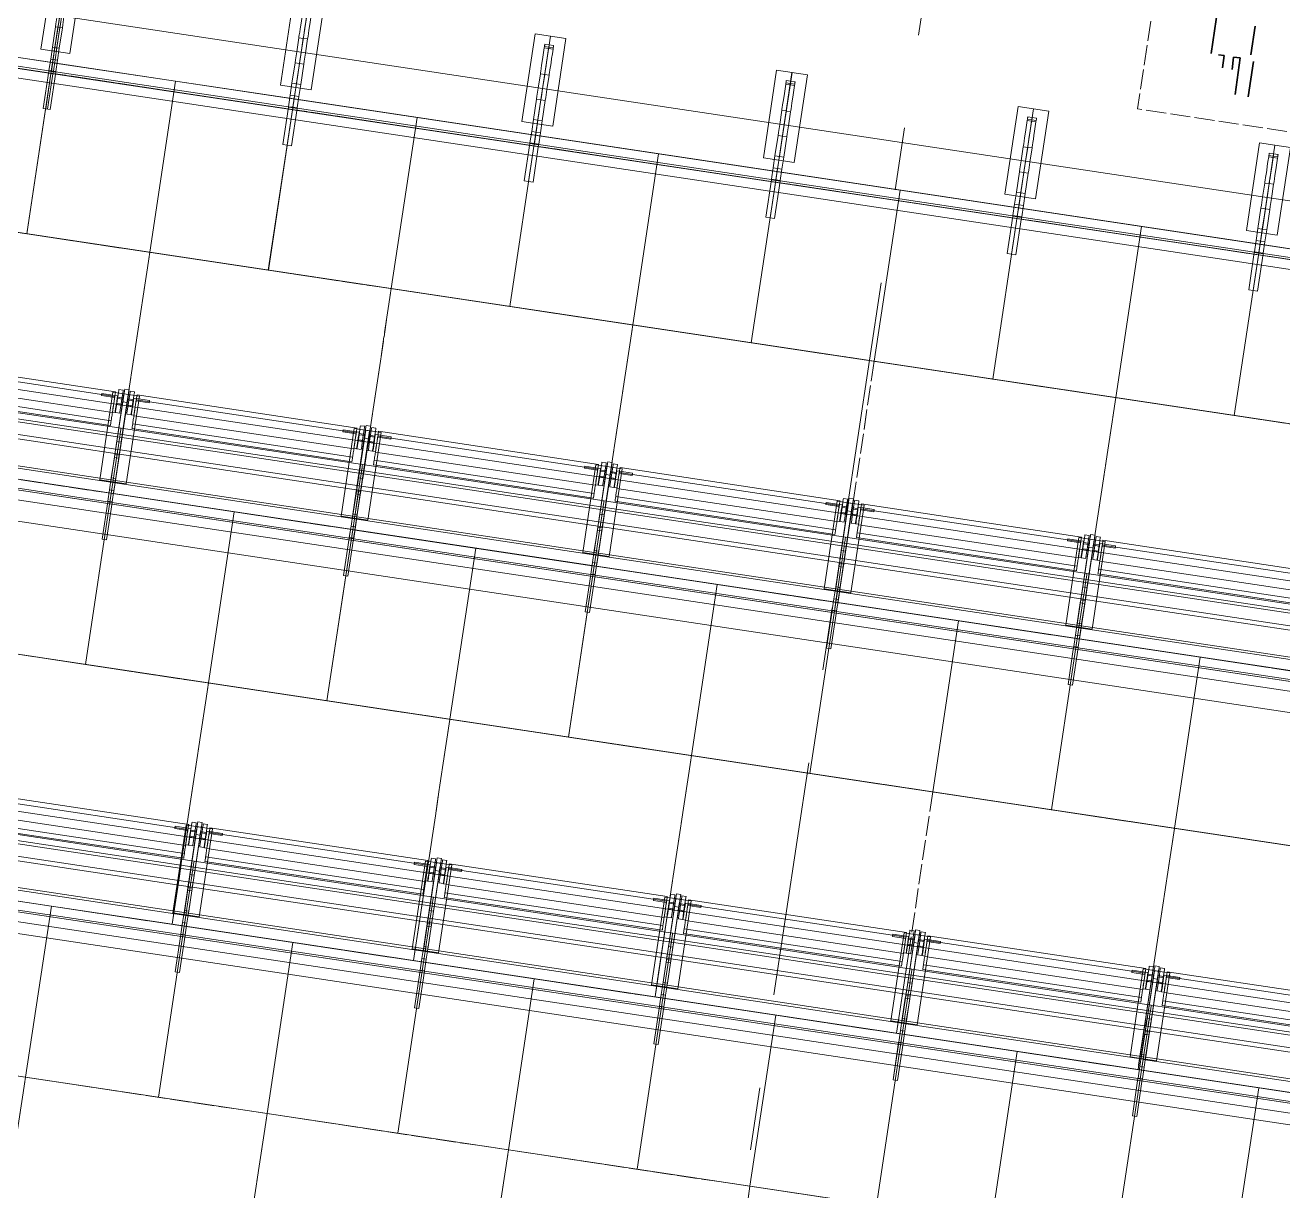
# Model space of a CAD drawing. Header units: millimetres. Extents: x -89663 to 74273, y -103666 to 18539.
# Drawn here: x -30480 to -27648, y -60379 to -57753 of the extents above; entities that cross this region are included whole.
import ezdxf
from ezdxf.enums import TextEntityAlignment as Align

# ---------------------------------------------------------------- set-up
doc = ezdxf.new("R2010")
doc.units = ezdxf.units.MM
doc.header["$MEASUREMENT"] = 0
doc.linetypes.add('Double Dashed', pattern=[1093.611073, 529.166651, -211.666656, 141.111112, -211.666656])
doc.linetypes.add('Hidden Line', pattern=[55, 45, -10])
for name, color, linetype in [('A-25-M_Wall_Ext', 7, 'Continuous'), ('New_A-15-MG_Structural_Grid_Phase_2', 7, 'Continuous'), ('New_A-20-M_Floor_Slab', 7, 'Continuous'), ('New_A-25-M_Wall_Ext', 7, 'Continuous'), ('New_A-35-M_FFE_Fixed', 7, 'Continuous')]:
    doc.layers.add(name, color=color, linetype=linetype)
for name, color, linetype, lineweight in [('A-25-M_Wall_Ext_Pen_No__87', 8, 'Continuous', 20), ('New_A-20-M_Floor_Slab_Pen_No__87', 8, 'Continuous', 20), ('New_A-20-M_Floor_Slab_Pen_No__89', 8, 'Continuous', 20), ('New_A-25-M_Wall_Ext_Pen_No__87', 8, 'Continuous', 20), ('New_A-35-M_FFE_Fixed_Pen_No__1', 7, 'Continuous', 13), ('New_A-95-P_Drawing_Pen_No__1', 7, 'Continuous', 13), ('New_A-95-P_Drawing_Pen_No__101', 252, 'Continuous', 15), ('New_A-95-P_Drawing_Pen_No__7', 7, 'Continuous', 35)]:
    doc.layers.add(name, color=color, linetype=linetype, lineweight=lineweight)
doc.layers.add('New_A-15-MG_Structural_Grid_Phase_2_Pen_No__222', color=7, linetype='Continuous', lineweight=13, true_color=0x65af33)
doc.styles.add('GENERATED_STYLE_4', font='')
doc.styles.get('GENERATED_STYLE_4').set_extended_font_data('Swis721 BT')

# ---------------------------------------------------------------- blocks, each defined once
blk = doc.blocks.new('Slab_31_1', base_point=(-25699.6, -58571.7))
at = {"layer": 'New_A-20-M_Floor_Slab_Pen_No__89', "linetype": 'Continuous', "flags": 128}
blk.add_lwpolyline([(-25699.6, -58571.7), (-31337.1, -57723.2), (-31754.8, -58681.2), (-25582.3, -59610.2)], close=True, dxfattribs=at)
blk = doc.blocks.new('Slab_32_1', base_point=(-25590.4, -59538.7))
at = {"layer": 'New_A-20-M_Floor_Slab_Pen_No__89', "linetype": 'Continuous', "flags": 128}
blk.add_lwpolyline([(-25590.4, -59538.7), (-31726, -58615.2), (-32135, -59553.1), (-25475.6, -60555.4)], close=True, dxfattribs=at)
blk = doc.blocks.new('Slab_33_1', base_point=(-25481.2, -60505.7))
at = {"layer": 'New_A-20-M_Floor_Slab_Pen_No__89', "linetype": 'Continuous', "flags": 128}
blk.add_lwpolyline([(-25481.2, -60505.7), (-32115, -59507.2), (-32524, -60445.1), (-25366.5, -61522.4)], close=True, dxfattribs=at)
blk = doc.blocks.new('Wall_6_1', base_point=(-25494.8, -58602.5))
at = {"layer": 'New_A-20-M_Floor_Slab_Pen_No__87', "linetype": 'Continuous', "flags": 128}
for points in [[(-25494.8, -58602.5), (-31541.8, -57692.3)], [(-31548, -57713.7), (-25495.2, -58624.7)]]:
    blk.add_lwpolyline(points, dxfattribs=at)
blk = doc.blocks.new('Wall_13_1', base_point=(-25385.7, -59569.5))
at = {"layer": 'New_A-20-M_Floor_Slab_Pen_No__87', "linetype": 'Continuous', "flags": 128}
for points in [[(-31936.9, -58605.7), (-25386.1, -59591.7)], [(-25385.7, -59569.5), (-31930.8, -58584.4)]]:
    blk.add_lwpolyline(points, dxfattribs=at)
blk = doc.blocks.new('Wall_20_1', base_point=(-25276.5, -60536.5))
at = {"layer": 'New_A-20-M_Floor_Slab_Pen_No__87', "linetype": 'Continuous', "flags": 128}
for points in [[(-32325.9, -59497.7), (-25276.9, -60558.7)], [(-25276.5, -60536.5), (-32115, -59507.2)]]:
    blk.add_lwpolyline(points, dxfattribs=at)
blk = doc.blocks.new('Wall_55_1', base_point=(-38175.9, -69536.5))
at = {"layer": 'New_A-25-M_Wall_Ext_Pen_No__87', "linetype": 'Hidden Line'}
for radius in [28161.8, 28211.8]:
    blk.add_arc((-26758.9, -43792.8), radius, 246.08329, 336.44041, dxfattribs=at)
blk = doc.blocks.new('Wall_231_1', base_point=(-38294.6, -69816.9))
at = {"layer": 'A-25-M_Wall_Ext_Pen_No__87', "linetype": 'Hidden Line'}
for radius, start, end in [(28130.8, 246.16287, 336.76285), (28469.8, 246.15506, 336.76093)]:
    blk.add_arc((-26785.3, -43777.2), radius, start, end, dxfattribs=at)
blk = doc.blocks.new('Montpelier tall surface')
at = {"layer": 'New_A-35-M_FFE_Fixed_Pen_No__1', "linetype": 'Continuous'}
for p, q in [((0, 550), (0, 0)), ((390, 550), (0, 550)), ((370, 550), (285, 550)), ((285, 540), (285, 550)), ((370, 540), (285, 540)), ((371, 550), (370, 550)), ((370, 540), (370, 550)), ((371, 540), (370, 540)), ((370.4, 0), (370.4, 550)), ((370.4, 550), (390, 550)), ((397.3, 550), (371, 550)), ((371, 540), (371, 550)), ((397.3, 540), (371, 540)), ((390, 0), (390, 550)), ((390, 550), (497, 550)), ((390, 0), (390, 550)), ((424.7, 550), (397.3, 550)), ((397.3, 540), (397.3, 550)), ((424.7, 540), (397.3, 540)), ((416, 550), (416, 515)), ((416, 550), (616, 550)), ((470.9, 550), (424.7, 550)), ((424.7, 540), (424.7, 550)), ((470.9, 540), (424.7, 540)), ((477.4, 550), (470.9, 550)), ((470.9, 540), (470.9, 550)), ((477.4, 540), (470.9, 540)), ((495.7, 550), (477.4, 550)), ((495.7, 540), (477.4, 540)), ((528.2, 550), (495.7, 550)), ((528.2, 540), (495.7, 540)), ((497, 0), (497, 550)), ((530.6, 550), (528.2, 550)), ((528.2, 540), (528.2, 550)), ((530.6, 540), (528.2, 540)), ((534.9, 550), (530.6, 550)), ((534.9, 540), (530.6, 540)), ((540.8, 550), (534.9, 550)), ((540.8, 540), (534.9, 540)), ((548.2, 550), (540.8, 550)), ((548.2, 540), (540.8, 540)), ((556.9, 550), (548.2, 550)), ((556.9, 540), (548.2, 540)), ((566.6, 550), (556.9, 550)), ((566.6, 540), (556.9, 540)), ((576.9, 550), (566.6, 550)), ((576.9, 540), (566.6, 540)), ((587.6, 550), (576.9, 550)), ((587.6, 540), (576.9, 540)), ((591, 550), (587.6, 550)), ((587.6, 540), (587.6, 550)), ((591, 540), (587.6, 540)), ((592, 550), (591, 550)), ((591, 540), (591, 550)), ((592, 540), (591, 540)), ((592.9, 550), (592, 550)), ((592.9, 540), (592, 540)), ((593.8, 550), (592.9, 550)), ((593.8, 540), (592.9, 540)), ((594.6, 550), (593.8, 550)), ((594.6, 540), (593.8, 540)), ((595.2, 550), (594.6, 550)), ((595.2, 540), (594.6, 540)), ((595.6, 550), (595.2, 550)), ((595.6, 540), (595.2, 540)), ((595.9, 550), (595.6, 550)), ((595.9, 540), (595.6, 540)), ((596, 550), (595.9, 550)), ((596, 540), (595.9, 540)), ((596, 540), (596, 550)), ((616, 550), (616, 515)), ((416, 515), (616, 515)), ((416, 0), (416, 35)), ((416, 35), (616, 35)), ((616, 0), (616, 35)), ((0, 0), (390, 0)), ((285, 10), (285, 0)), ((370, 10), (285, 10)), ((370, 0), (285, 0)), ((370, 10), (370, 0)), ((371, 10), (370, 10)), ((371, 0), (370, 0)), ((370.4, 0), (390, 0)), ((371, 10), (371, 0)), ((397.3, 10), (371, 10)), ((397.3, 0), (371, 0)), ((390, 0), (497, 0)), ((424.7, 10), (397.3, 10)), ((397.3, 10), (397.3, 0)), ((424.7, 0), (397.3, 0)), ((416, 0), (616, 0)), ((470.9, 10), (424.7, 10)), ((424.7, 10), (424.7, 0)), ((470.9, 0), (424.7, 0)), ((477.4, 10), (470.9, 10)), ((470.9, 10), (470.9, 0)), ((477.4, 0), (470.9, 0)), ((495.7, 10), (477.4, 10)), ((495.7, 0), (477.4, 0)), ((528.2, 10), (495.7, 10)), ((528.2, 0), (495.7, 0)), ((530.6, 10), (528.2, 10)), ((528.2, 10), (528.2, 0)), ((530.6, 0), (528.2, 0)), ((534.9, 10), (530.6, 10)), ((534.9, 0), (530.6, 0)), ((540.8, 10), (534.9, 10)), ((540.8, 0), (534.9, 0)), ((548.2, 10), (540.8, 10)), ((548.2, 0), (540.8, 0)), ((556.9, 10), (548.2, 10)), ((556.9, 0), (548.2, 0)), ((566.6, 10), (556.9, 10)), ((566.6, 0), (556.9, 0)), ((576.9, 10), (566.6, 10)), ((576.9, 0), (566.6, 0)), ((587.6, 10), (576.9, 10)), ((587.6, 0), (576.9, 0)), ((591, 10), (587.6, 10)), ((587.6, 10), (587.6, 0)), ((591, 0), (587.6, 0)), ((592, 10), (591, 10)), ((591, 10), (591, 0)), ((592, 0), (591, 0)), ((592.9, 10), (592, 10)), ((592.9, 0), (592, 0)), ((593.8, 10), (592.9, 10)), ((593.8, 0), (592.9, 0)), ((594.6, 10), (593.8, 10)), ((594.6, 0), (593.8, 0)), ((595.2, 10), (594.6, 10)), ((595.2, 0), (594.6, 0)), ((595.6, 10), (595.2, 10)), ((595.6, 0), (595.2, 0)), ((595.9, 10), (595.6, 10)), ((595.9, 0), (595.6, 0)), ((596, 10), (595.9, 10)), ((596, 0), (595.9, 0)), ((596, 10), (596, 0))]:
    blk.add_line(p, q, dxfattribs=at)
blk = doc.blocks.new('Montpelier tall surface end')
at = {"layer": 'New_A-35-M_FFE_Fixed_Pen_No__1', "linetype": 'Continuous'}
for p, q in [((390, 830), (0, 830)), ((0, 830), (0, 0)), ((285, 824.5), (285, 834.5)), ((370, 834.5), (285, 834.5)), ((370, 824.5), (285, 824.5)), ((371, 834.5), (370, 834.5)), ((370, 824.5), (370, 834.5)), ((371, 824.5), (370, 824.5)), ((370.4, 0), (370.4, 830)), ((370.4, 830), (390, 830)), ((397.3, 834.5), (371, 834.5)), ((371, 824.5), (371, 834.5)), ((397.3, 824.5), (371, 824.5)), ((390, 0), (390, 830)), ((390, 830), (497, 830)), ((390, 0), (390, 830)), ((424.7, 834.5), (397.3, 834.5)), ((397.3, 824.5), (397.3, 834.5)), ((424.7, 824.5), (397.3, 824.5)), ((416, 834.5), (616, 834.5)), ((416, 834.5), (416, 799.5)), ((470.9, 834.5), (424.7, 834.5)), ((424.7, 824.5), (424.7, 834.5)), ((470.9, 824.5), (424.7, 824.5)), ((477.4, 834.5), (470.9, 834.5)), ((470.9, 824.5), (470.9, 834.5)), ((477.4, 824.5), (470.9, 824.5)), ((495.7, 834.5), (477.4, 834.5)), ((495.7, 824.5), (477.4, 824.5)), ((528.2, 834.5), (495.7, 834.5)), ((528.2, 824.5), (495.7, 824.5)), ((497, 0), (497, 830)), ((530.6, 834.5), (528.2, 834.5)), ((528.2, 824.5), (528.2, 834.5)), ((530.6, 824.5), (528.2, 824.5)), ((534.9, 834.5), (530.6, 834.5)), ((534.9, 824.5), (530.6, 824.5)), ((540.8, 834.5), (534.9, 834.5)), ((540.8, 824.5), (534.9, 824.5)), ((548.2, 834.5), (540.8, 834.5)), ((548.2, 824.5), (540.8, 824.5)), ((556.9, 834.5), (548.2, 834.5)), ((556.9, 824.5), (548.2, 824.5)), ((566.6, 834.5), (556.9, 834.5)), ((566.6, 824.5), (556.9, 824.5)), ((576.9, 834.5), (566.6, 834.5)), ((576.9, 824.5), (566.6, 824.5)), ((587.6, 834.5), (576.9, 834.5)), ((587.6, 824.5), (576.9, 824.5)), ((591, 834.5), (587.6, 834.5)), ((587.6, 824.5), (587.6, 834.5)), ((591, 824.5), (587.6, 824.5)), ((592, 834.5), (591, 834.5)), ((591, 824.5), (591, 834.5)), ((592, 824.5), (591, 824.5)), ((592.9, 834.5), (592, 834.5)), ((592.9, 824.5), (592, 824.5)), ((593.8, 834.5), (592.9, 834.5)), ((593.8, 824.5), (592.9, 824.5)), ((594.6, 834.5), (593.8, 834.5)), ((594.6, 824.5), (593.8, 824.5)), ((595.2, 834.5), (594.6, 834.5)), ((595.2, 824.5), (594.6, 824.5)), ((595.6, 834.5), (595.2, 834.5)), ((595.6, 824.5), (595.2, 824.5)), ((595.9, 834.5), (595.6, 834.5)), ((595.9, 824.5), (595.6, 824.5)), ((596, 834.5), (595.9, 834.5)), ((596, 824.5), (595.9, 824.5)), ((596, 824.5), (596, 834.5)), ((616, 834.5), (616, 799.5)), ((416, 799.5), (616, 799.5)), ((416, 0), (416, 35)), ((416, 35), (616, 35)), ((616, 0), (616, 35)), ((0, 0), (390, 0)), ((285, 10), (285, 0)), ((370, 10), (285, 10)), ((370, 0), (285, 0)), ((370, 10), (370, 0)), ((371, 10), (370, 10)), ((371, 0), (370, 0)), ((370.4, 0), (390, 0)), ((371, 10), (371, 0)), ((397.3, 10), (371, 10)), ((397.3, 0), (371, 0)), ((390, 0), (497, 0)), ((424.7, 10), (397.3, 10)), ((397.3, 10), (397.3, 0)), ((424.7, 0), (397.3, 0)), ((416, 0), (616, 0)), ((470.9, 10), (424.7, 10)), ((424.7, 10), (424.7, 0)), ((470.9, 0), (424.7, 0)), ((477.4, 10), (470.9, 10)), ((470.9, 10), (470.9, 0)), ((477.4, 0), (470.9, 0)), ((495.7, 10), (477.4, 10)), ((495.7, 0), (477.4, 0)), ((528.2, 10), (495.7, 10)), ((528.2, 0), (495.7, 0)), ((530.6, 10), (528.2, 10)), ((528.2, 10), (528.2, 0)), ((530.6, 0), (528.2, 0)), ((534.9, 10), (530.6, 10)), ((534.9, 0), (530.6, 0)), ((540.8, 10), (534.9, 10)), ((540.8, 0), (534.9, 0)), ((548.2, 10), (540.8, 10)), ((548.2, 0), (540.8, 0)), ((556.9, 10), (548.2, 10)), ((556.9, 0), (548.2, 0)), ((566.6, 10), (556.9, 10)), ((566.6, 0), (556.9, 0)), ((576.9, 10), (566.6, 10)), ((576.9, 0), (566.6, 0)), ((587.6, 10), (576.9, 10)), ((587.6, 0), (576.9, 0)), ((591, 10), (587.6, 10)), ((587.6, 10), (587.6, 0)), ((591, 0), (587.6, 0)), ((592, 10), (591, 10)), ((591, 10), (591, 0)), ((592, 0), (591, 0)), ((592.9, 10), (592, 10)), ((592.9, 0), (592, 0)), ((593.8, 10), (592.9, 10)), ((593.8, 0), (592.9, 0)), ((594.6, 10), (593.8, 10)), ((594.6, 0), (593.8, 0)), ((595.2, 10), (594.6, 10)), ((595.2, 0), (594.6, 0)), ((595.6, 10), (595.2, 10)), ((595.6, 0), (595.2, 0)), ((595.9, 10), (595.6, 10)), ((595.9, 0), (595.6, 0)), ((596, 10), (595.9, 10)), ((596, 0), (595.9, 0)), ((596, 10), (596, 0))]:
    blk.add_line(p, q, dxfattribs=at)
blk = doc.blocks.new('Standard grid marker_8')
at = {"layer": 'New_A-15-MG_Structural_Grid_Phase_2_Pen_No__222', "linetype": 'Double Dashed'}
blk.add_line((2590.6, 0), (19605, 0), dxfattribs=at)
at = {"layer": 'New_A-15-MG_Structural_Grid_Phase_2_Pen_No__222', "style": 'GENERATED_STYLE_4'}
for tag, p in [('AC_MarkerText_1_0', (-500, 43.4)), ('AC_MarkerText_1_1', (22695.6, 43.4))]:
    blk.add_attdef(tag, text='', height=350, rotation=255.0108, dxfattribs=at).set_placement(p, align=Align.MIDDLE_CENTER)
blk = doc.blocks.new('Standard grid marker_24')
at = {"layer": 'New_A-15-MG_Structural_Grid_Phase_2_Pen_No__222', "linetype": 'Double Dashed'}
blk.add_arc((0, 0), 27977.6, 0, 90.63597, dxfattribs=at)
at = {"layer": 'New_A-15-MG_Structural_Grid_Phase_2_Pen_No__222', "style": 'GENERATED_STYLE_4'}
blk.add_attdef('AC_MarkerText_1', text='', height=350, rotation=90.3066, dxfattribs=at).set_placement((-1326.2, 28008), align=Align.MIDDLE_CENTER)
blk = doc.blocks.new('Montpelier with surface')
at = {"layer": 'New_A-35-M_FFE_Fixed_Pen_No__1', "linetype": 'Continuous'}
for p, q in [((0, 555), (0, 5)), ((390, 555), (0, 555)), ((285, 560), (370, 560)), ((285, 550), (285, 560)), ((285, 550), (370, 550)), ((370, 560), (371, 560)), ((370, 550), (370, 560)), ((370, 5), (370, 555)), ((370, 555), (414.6, 555)), ((370, 550), (371, 550)), ((371, 560), (397.3, 560)), ((371, 550), (371, 560)), ((371, 550), (397.3, 550)), ((390, 5), (390, 555)), ((397.3, 550), (397.3, 560)), ((397.3, 560), (424.7, 560)), ((397.3, 550), (424.7, 550)), ((414.6, 555), (415.5, 555)), ((414.6, 5), (414.6, 555)), ((415.5, 555), (416.5, 555)), ((416, 559.5), (616, 559.5)), ((416, 559.5), (416, 524.5)), ((416.5, 555), (417.4, 555)), ((417.4, 555), (418.3, 555)), ((418.3, 555), (419, 555)), ((419, 555), (419.6, 555)), ((419.6, 555), (420, 555)), ((420, 555), (420.2, 555)), ((420.2, 5), (420.2, 555)), ((420.2, 555), (480, 555)), ((424.7, 550), (424.7, 560)), ((424.7, 560), (470.9, 560)), ((424.7, 550), (470.9, 550)), ((470.9, 560), (477.4, 560)), ((470.9, 550), (470.9, 560)), ((470.9, 550), (477.4, 550)), ((477.4, 560), (478.6, 560)), ((477.4, 550), (477.4, 560)), ((477.4, 550), (478.6, 550)), ((478.6, 560), (480.7, 560)), ((478.6, 550), (480.7, 550)), ((480, 555), (482.5, 555)), ((480, 5), (480, 555)), ((480.7, 560), (483.7, 560)), ((480.7, 550), (483.7, 550)), ((482.5, 555), (485.7, 555)), ((483.7, 560), (487.4, 560)), ((483.7, 550), (487.4, 550)), ((485.7, 555), (489.5, 555)), ((487.4, 560), (491.7, 560)), ((487.4, 550), (491.7, 550)), ((489.5, 555), (493.9, 555)), ((491.7, 560), (496.6, 560)), ((491.7, 550), (496.6, 550)), ((493.9, 555), (499, 555)), ((496.6, 560), (501.7, 560)), ((496.6, 550), (501.7, 550)), ((499, 555), (504.7, 555)), ((501.7, 560), (507.1, 560)), ((501.7, 550), (507.1, 550)), ((504.7, 555), (511, 555)), ((507.1, 560), (597.9, 560)), ((507.1, 550), (507.1, 560)), ((507.1, 550), (597.9, 550)), ((511, 555), (517.9, 555)), ((517.9, 555), (525.2, 555)), ((517.9, 5), (517.9, 555)), ((525.2, 555), (530.9, 555)), ((530.9, 555), (535, 555)), ((535, 555), (537.4, 555)), ((537.4, 555), (538.2, 555)), ((538.2, 5), (538.2, 555)), ((571.6, 547), (573.6, 547)), ((571.6, 547), (571.6, 537.3)), ((573.6, 547), (579.3, 547)), ((579.3, 547), (587.8, 547)), ((587.8, 547), (597.9, 547)), ((589.7, 550.3), (590.2, 550.3)), ((589.7, 550.3), (589.7, 537.3)), ((590.2, 550.3), (591.7, 550.3)), ((591.7, 550.3), (594, 550.3)), ((592.1, 550.3), (592.7, 550.3)), ((592.1, 550.3), (592.1, 537.3)), ((592.7, 550.3), (594.2, 550.3)), ((594, 550.3), (596.7, 550.3)), ((594.2, 550.3), (596.5, 550.3)), ((596.5, 550.3), (599.1, 550.3)), ((596.7, 550.3), (599.4, 550.3)), ((597.9, 560), (608.1, 560)), ((597.9, 550), (597.9, 560)), ((597.9, 550), (608.1, 550)), ((597.9, 547), (608, 547)), ((599.1, 550.3), (601.8, 550.3)), ((599.4, 550.3), (601.6, 550.3)), ((601.6, 550.3), (603.2, 550.3)), ((601.8, 550.3), (604.1, 550.3)), ((603.2, 550.3), (603.7, 550.3)), ((603.7, 550.3), (603.7, 537.3)), ((604.1, 550.3), (605.6, 550.3)), ((605.6, 550.3), (606.1, 550.3)), ((606.1, 550.3), (606.1, 537.3)), ((608, 547), (616.5, 547)), ((608.1, 560), (617, 560)), ((608.1, 550), (617, 550)), ((616, 559.5), (616, 524.5)), ((616.5, 547), (622.2, 547)), ((617, 560), (623.5, 560)), ((617, 550), (623.5, 550)), ((622.2, 547), (624.2, 547)), ((623.5, 560), (626.7, 560)), ((623.5, 550), (626.7, 550)), ((624.2, 547), (624.2, 537.3)), ((626.7, 550), (626.7, 560)), ((416, 524.5), (616, 524.5)), ((541.1, 29.5), (541.1, 530.5)), ((541.1, 530.5), (541.7, 530.5)), ((541.7, 530.5), (543.1, 530.5)), ((543.1, 530.5), (545.3, 530.5)), ((545.3, 530.5), (548.1, 530.5)), ((548.1, 530.5), (551.8, 530.5)), ((551.8, 530.5), (552.7, 530.5)), ((551.8, 29.5), (551.8, 530.5)), ((552.7, 530.5), (554.3, 530.5)), ((554.3, 530.5), (556.3, 530.5)), ((556.3, 530.5), (558.8, 530.5)), ((558.8, 530.5), (561.5, 530.5)), ((561.5, 530.5), (564.4, 530.5)), ((564.4, 530.5), (567.4, 530.5)), ((567.4, 530.5), (570.4, 530.5)), ((570.4, 530.5), (607, 530.5)), ((570.4, 29.5), (570.4, 530.5)), ((571.6, 537.3), (573.6, 537.3)), ((571.6, 536.5), (572.4, 536.5)), ((571.6, 536.5), (571.6, 530.5)), ((571.6, 530.5), (572.4, 530.5)), ((572.4, 536.5), (574.9, 536.5)), ((572.4, 530.5), (574.9, 530.5)), ((573.6, 537.3), (579.3, 537.3)), ((574.9, 536.5), (578.9, 536.5)), ((574.9, 530.5), (578.9, 530.5)), ((578.9, 536.5), (584, 536.5)), ((578.9, 530.5), (584, 530.5)), ((579.3, 537.3), (587.8, 537.3)), ((584, 536.5), (590.1, 536.5)), ((584, 530.5), (590.1, 530.5)), ((587.8, 537.3), (597.9, 537.3)), ((589.7, 537.3), (590.2, 537.3)), ((590.1, 536.5), (596.6, 536.5)), ((590.1, 530.5), (596.6, 530.5)), ((590.2, 537.3), (591.7, 537.3)), ((591.7, 537.3), (594, 537.3)), ((592.1, 537.3), (592.7, 537.3)), ((592.7, 537.3), (594.2, 537.3)), ((594, 537.3), (596.7, 537.3)), ((594.2, 537.3), (596.5, 537.3)), ((596.5, 537.3), (599.1, 537.3)), ((596.6, 536.5), (603.3, 536.5)), ((596.6, 530.5), (603.3, 530.5)), ((596.7, 537.3), (599.4, 537.3)), ((597.9, 537.3), (608, 537.3)), ((599.1, 537.3), (601.8, 537.3)), ((599.4, 537.3), (601.6, 537.3)), ((601.6, 537.3), (603.2, 537.3)), ((601.8, 537.3), (604.1, 537.3)), ((603.2, 537.3), (603.7, 537.3)), ((603.3, 536.5), (609.5, 536.5)), ((603.3, 530.5), (609.5, 530.5)), ((604.1, 537.3), (605.6, 537.3)), ((604.5, 530.5), (604.5, 500.5)), ((604.5, 530.5), (609.5, 530.5)), ((605.6, 537.3), (606.1, 537.3)), ((607, 530.5), (609.5, 530.5)), ((607, 29.5), (607, 530.5)), ((608, 537.3), (616.5, 537.3)), ((609.5, 536.5), (609.5, 530.5)), ((609.5, 530.5), (611.9, 530.5)), ((609.5, 530.5), (609.5, 500.5)), ((611.9, 530.5), (613.9, 530.5)), ((613.9, 530.5), (615.5, 530.5)), ((615.5, 530.5), (616.8, 530.5)), ((616.5, 537.3), (622.2, 537.3)), ((616.8, 530.5), (617.6, 530.5)), ((617.6, 530.5), (617.9, 530.5)), ((617.9, 29.5), (617.9, 530.5)), ((622.2, 537.3), (624.2, 537.3)), ((604.5, 500.5), (609.5, 500.5)), ((604.5, 29.5), (604.5, 59.5)), ((604.5, 59.5), (609.5, 59.5)), ((609.5, 29.5), (609.5, 59.5)), ((416, 0), (416, 35)), ((416, 35), (616, 35)), ((541.1, 29.5), (541.7, 29.5)), ((541.7, 29.5), (543.1, 29.5)), ((543.1, 29.5), (545.3, 29.5)), ((545.3, 29.5), (548.1, 29.5)), ((548.1, 29.5), (551.8, 29.5)), ((551.8, 29.5), (552.7, 29.5)), ((552.7, 29.5), (554.3, 29.5)), ((554.3, 29.5), (556.3, 29.5)), ((556.3, 29.5), (558.8, 29.5)), ((558.8, 29.5), (561.5, 29.5)), ((561.5, 29.5), (564.4, 29.5)), ((564.4, 29.5), (567.4, 29.5)), ((567.4, 29.5), (570.4, 29.5)), ((570.4, 29.5), (607, 29.5)), ((571.6, 23.5), (571.6, 29.5)), ((571.6, 29.5), (572.4, 29.5)), ((572.4, 29.5), (574.9, 29.5)), ((574.9, 29.5), (578.9, 29.5)), ((578.9, 29.5), (584, 29.5)), ((584, 29.5), (590.1, 29.5)), ((590.1, 29.5), (596.6, 29.5)), ((596.6, 29.5), (603.3, 29.5)), ((603.3, 29.5), (609.5, 29.5)), ((604.5, 29.5), (609.5, 29.5)), ((607, 29.5), (609.5, 29.5)), ((609.5, 23.5), (609.5, 29.5)), ((609.5, 29.5), (611.9, 29.5)), ((611.9, 29.5), (613.9, 29.5)), ((613.9, 29.5), (615.5, 29.5)), ((615.5, 29.5), (616.8, 29.5)), ((616, 0), (616, 35)), ((616.8, 29.5), (617.6, 29.5)), ((617.6, 29.5), (617.9, 29.5)), ((0, 5), (390, 5)), ((285, 10), (370, 10)), ((285, 0), (285, 10)), ((370, 10), (371, 10)), ((370, 0), (370, 10)), ((370, 5), (414.6, 5)), ((371, 10), (397.3, 10)), ((371, 0), (371, 10)), ((397.3, 10), (424.7, 10)), ((397.3, 0), (397.3, 10)), ((414.6, 5), (415.5, 5)), ((415.5, 5), (416.5, 5)), ((416.5, 5), (417.4, 5)), ((417.4, 5), (418.3, 5)), ((418.3, 5), (419, 5)), ((419, 5), (419.6, 5)), ((419.6, 5), (420, 5)), ((420, 5), (420.2, 5)), ((420.2, 5), (480, 5)), ((424.7, 10), (470.9, 10)), ((424.7, 0), (424.7, 10)), ((470.9, 10), (477.4, 10)), ((470.9, 0), (470.9, 10)), ((477.4, 10), (478.6, 10)), ((477.4, 0), (477.4, 10)), ((478.6, 10), (480.7, 10)), ((480, 5), (482.5, 5)), ((480.7, 10), (483.7, 10)), ((482.5, 5), (485.7, 5)), ((483.7, 10), (487.4, 10)), ((485.7, 5), (489.5, 5)), ((487.4, 10), (491.7, 10)), ((489.5, 5), (493.9, 5)), ((491.7, 10), (496.6, 10)), ((493.9, 5), (499, 5)), ((496.6, 10), (501.7, 10)), ((499, 5), (504.7, 5)), ((501.7, 10), (507.1, 10)), ((504.7, 5), (511, 5)), ((507.1, 10), (597.9, 10)), ((507.1, 0), (507.1, 10)), ((511, 5), (517.9, 5)), ((517.9, 5), (525.2, 5)), ((525.2, 5), (530.9, 5)), ((530.9, 5), (535, 5)), ((535, 5), (537.4, 5)), ((537.4, 5), (538.2, 5)), ((571.6, 23.5), (572.4, 23.5)), ((571.6, 22.7), (573.6, 22.7)), ((571.6, 13), (571.6, 22.7)), ((571.6, 13), (573.6, 13)), ((572.4, 23.5), (574.9, 23.5)), ((573.6, 22.7), (579.3, 22.7)), ((573.6, 13), (579.3, 13)), ((574.9, 23.5), (578.9, 23.5)), ((578.9, 23.5), (584, 23.5)), ((579.3, 22.7), (587.8, 22.7)), ((579.3, 13), (587.8, 13)), ((584, 23.5), (590.1, 23.5)), ((587.8, 22.7), (597.9, 22.7)), ((587.8, 13), (597.9, 13)), ((589.7, 9.7), (589.7, 22.7)), ((589.7, 22.7), (590.2, 22.7)), ((589.7, 9.7), (590.2, 9.7)), ((590.1, 23.5), (596.6, 23.5)), ((590.2, 22.7), (591.7, 22.7)), ((590.2, 9.7), (591.7, 9.7)), ((591.7, 22.7), (594, 22.7)), ((591.7, 9.7), (594, 9.7)), ((592.1, 9.7), (592.1, 22.7)), ((592.1, 22.7), (592.7, 22.7)), ((592.1, 9.7), (592.7, 9.7)), ((592.7, 22.7), (594.2, 22.7)), ((592.7, 9.7), (594.2, 9.7)), ((594, 22.7), (596.7, 22.7)), ((594, 9.7), (596.7, 9.7)), ((594.2, 22.7), (596.5, 22.7)), ((594.2, 9.7), (596.5, 9.7)), ((596.5, 22.7), (599.1, 22.7)), ((596.5, 9.7), (599.1, 9.7)), ((596.6, 23.5), (603.3, 23.5)), ((596.7, 22.7), (599.4, 22.7)), ((596.7, 9.7), (599.4, 9.7)), ((597.9, 22.7), (608, 22.7)), ((597.9, 13), (608, 13)), ((597.9, 10), (608.1, 10)), ((597.9, 0), (597.9, 10)), ((599.1, 22.7), (601.8, 22.7)), ((599.1, 9.7), (601.8, 9.7)), ((599.4, 22.7), (601.6, 22.7)), ((599.4, 9.7), (601.6, 9.7)), ((601.6, 22.7), (603.2, 22.7)), ((601.6, 9.7), (603.2, 9.7)), ((601.8, 22.7), (604.1, 22.7)), ((601.8, 9.7), (604.1, 9.7)), ((603.2, 22.7), (603.7, 22.7)), ((603.2, 9.7), (603.7, 9.7)), ((603.3, 23.5), (609.5, 23.5)), ((603.7, 9.7), (603.7, 22.7)), ((604.1, 22.7), (605.6, 22.7)), ((604.1, 9.7), (605.6, 9.7)), ((605.6, 22.7), (606.1, 22.7)), ((605.6, 9.7), (606.1, 9.7)), ((606.1, 9.7), (606.1, 22.7)), ((608, 22.7), (616.5, 22.7)), ((608, 13), (616.5, 13)), ((608.1, 10), (617, 10)), ((616.5, 22.7), (622.2, 22.7)), ((616.5, 13), (622.2, 13)), ((617, 10), (623.5, 10)), ((622.2, 22.7), (624.2, 22.7)), ((622.2, 13), (624.2, 13)), ((623.5, 10), (626.7, 10)), ((624.2, 13), (624.2, 22.7)), ((626.7, 0), (626.7, 10)), ((285, 0), (370, 0)), ((370, 0), (371, 0)), ((371, 0), (397.3, 0)), ((397.3, 0), (424.7, 0)), ((416, 0), (616, 0)), ((424.7, 0), (470.9, 0)), ((470.9, 0), (477.4, 0)), ((477.4, 0), (478.6, 0)), ((478.6, 0), (480.7, 0)), ((480.7, 0), (483.7, 0)), ((483.7, 0), (487.4, 0)), ((487.4, 0), (491.7, 0)), ((491.7, 0), (496.6, 0)), ((496.6, 0), (501.7, 0)), ((501.7, 0), (507.1, 0)), ((507.1, 0), (597.9, 0)), ((597.9, 0), (608.1, 0)), ((608.1, 0), (617, 0)), ((617, 0), (623.5, 0)), ((623.5, 0), (626.7, 0))]:
    blk.add_line(p, q, dxfattribs=at)
blk = doc.blocks.new('Montpelier with surface_2')
at = {"layer": 'New_A-35-M_FFE_Fixed_Pen_No__1', "linetype": 'Continuous'}
for p, q in [((0, 549.9), (0, 5)), ((390, 549.9), (0, 549.9)), ((285, 554.9), (370, 554.9)), ((285, 545), (285, 554.9)), ((285, 545), (370, 545)), ((370, 554.9), (371, 554.9)), ((370, 545), (370, 554.9)), ((370, 5), (370, 549.9)), ((370, 549.9), (414.6, 549.9)), ((370, 545), (371, 545)), ((371, 554.9), (397.3, 554.9)), ((371, 545), (371, 554.9)), ((371, 545), (397.3, 545)), ((390, 5), (390, 549.9)), ((397.3, 545), (397.3, 554.9)), ((397.3, 554.9), (424.7, 554.9)), ((397.3, 545), (424.7, 545)), ((414.6, 549.9), (415.5, 549.9)), ((414.6, 5), (414.6, 549.9)), ((415.5, 549.9), (416.5, 549.9)), ((416, 554.4), (616, 554.4)), ((416, 554.4), (416, 519.7)), ((416.5, 549.9), (417.4, 549.9)), ((417.4, 549.9), (418.3, 549.9)), ((418.3, 549.9), (419, 549.9)), ((419, 549.9), (419.6, 549.9)), ((419.6, 549.9), (420, 549.9)), ((420, 549.9), (420.2, 549.9)), ((420.2, 5), (420.2, 549.9)), ((420.2, 549.9), (480, 549.9)), ((424.7, 545), (424.7, 554.9)), ((424.7, 554.9), (470.9, 554.9)), ((424.7, 545), (470.9, 545)), ((470.9, 554.9), (477.4, 554.9)), ((470.9, 545), (470.9, 554.9)), ((470.9, 545), (477.4, 545)), ((477.4, 554.9), (478.6, 554.9)), ((477.4, 545), (477.4, 554.9)), ((477.4, 545), (478.6, 545)), ((478.6, 554.9), (480.7, 554.9)), ((478.6, 545), (480.7, 545)), ((480, 549.9), (482.5, 549.9)), ((480, 5), (480, 549.9)), ((480.7, 554.9), (483.7, 554.9)), ((480.7, 545), (483.7, 545)), ((482.5, 549.9), (485.7, 549.9)), ((483.7, 554.9), (487.4, 554.9)), ((483.7, 545), (487.4, 545)), ((485.7, 549.9), (489.5, 549.9)), ((487.4, 554.9), (491.7, 554.9)), ((487.4, 545), (491.7, 545)), ((489.5, 549.9), (493.9, 549.9)), ((491.7, 554.9), (496.6, 554.9)), ((491.7, 545), (496.6, 545)), ((493.9, 549.9), (499, 549.9)), ((496.6, 554.9), (501.7, 554.9)), ((496.6, 545), (501.7, 545)), ((499, 549.9), (504.7, 549.9)), ((501.7, 554.9), (507.1, 554.9)), ((501.7, 545), (507.1, 545)), ((504.7, 549.9), (511, 549.9)), ((507.1, 554.9), (597.9, 554.9)), ((507.1, 545), (507.1, 554.9)), ((507.1, 545), (597.9, 545)), ((511, 549.9), (517.9, 549.9)), ((517.9, 549.9), (525.2, 549.9)), ((517.9, 5), (517.9, 549.9)), ((525.2, 549.9), (530.9, 549.9)), ((530.9, 549.9), (535, 549.9)), ((535, 549.9), (537.4, 549.9)), ((537.4, 549.9), (538.2, 549.9)), ((538.2, 5), (538.2, 549.9)), ((571.6, 542), (573.6, 542)), ((571.6, 542), (571.6, 532.4)), ((573.6, 542), (579.3, 542)), ((579.3, 542), (587.8, 542)), ((587.8, 542), (597.9, 542)), ((589.7, 545.3), (590.2, 545.3)), ((589.7, 545.3), (589.7, 532.4)), ((590.2, 545.3), (591.7, 545.3)), ((591.7, 545.3), (594, 545.3)), ((592.1, 545.3), (592.7, 545.3)), ((592.1, 545.3), (592.1, 532.4)), ((592.7, 545.3), (594.2, 545.3)), ((594, 545.3), (596.7, 545.3)), ((594.2, 545.3), (596.5, 545.3)), ((596.5, 545.3), (599.1, 545.3)), ((596.7, 545.3), (599.4, 545.3)), ((597.9, 554.9), (608.1, 554.9)), ((597.9, 545), (597.9, 554.9)), ((597.9, 545), (608.1, 545)), ((597.9, 542), (608, 542)), ((599.1, 545.3), (601.8, 545.3)), ((599.4, 545.3), (601.6, 545.3)), ((601.6, 545.3), (603.2, 545.3)), ((601.8, 545.3), (604.1, 545.3)), ((603.2, 545.3), (603.7, 545.3)), ((603.7, 545.3), (603.7, 532.4)), ((604.1, 545.3), (605.6, 545.3)), ((605.6, 545.3), (606.1, 545.3)), ((606.1, 545.3), (606.1, 532.4)), ((608, 542), (616.5, 542)), ((608.1, 554.9), (617, 554.9)), ((608.1, 545), (617, 545)), ((616, 554.4), (616, 519.7)), ((616.5, 542), (622.2, 542)), ((617, 554.9), (623.5, 554.9)), ((617, 545), (623.5, 545)), ((622.2, 542), (624.2, 542)), ((623.5, 554.9), (626.7, 554.9)), ((623.5, 545), (626.7, 545)), ((624.2, 542), (624.2, 532.4)), ((626.7, 545), (626.7, 554.9)), ((416, 519.7), (616, 519.7)), ((541.1, 29.2), (541.1, 525.7)), ((541.1, 525.7), (541.7, 525.7)), ((541.7, 525.7), (543.1, 525.7)), ((543.1, 525.7), (545.3, 525.7)), ((545.3, 525.7), (548.1, 525.7)), ((548.1, 525.7), (551.8, 525.7)), ((551.8, 525.7), (552.7, 525.7)), ((551.8, 29.2), (551.8, 525.7)), ((552.7, 525.7), (554.3, 525.7)), ((554.3, 525.7), (556.3, 525.7)), ((556.3, 525.7), (558.8, 525.7)), ((558.8, 525.7), (561.5, 525.7)), ((561.5, 525.7), (564.4, 525.7)), ((564.4, 525.7), (567.4, 525.7)), ((567.4, 525.7), (570.4, 525.7)), ((570.4, 525.7), (607, 525.7)), ((570.4, 29.2), (570.4, 525.7)), ((571.6, 532.4), (573.6, 532.4)), ((571.6, 531.6), (572.4, 531.6)), ((571.6, 531.6), (571.6, 525.7)), ((571.6, 525.7), (572.4, 525.7)), ((572.4, 531.6), (574.9, 531.6)), ((572.4, 525.7), (574.9, 525.7)), ((573.6, 532.4), (579.3, 532.4)), ((574.9, 531.6), (578.9, 531.6)), ((574.9, 525.7), (578.9, 525.7)), ((578.9, 531.6), (584, 531.6)), ((578.9, 525.7), (584, 525.7)), ((579.3, 532.4), (587.8, 532.4)), ((584, 531.6), (590.1, 531.6)), ((584, 525.7), (590.1, 525.7)), ((587.8, 532.4), (597.9, 532.4)), ((589.7, 532.4), (590.2, 532.4)), ((590.1, 531.6), (596.6, 531.6)), ((590.1, 525.7), (596.6, 525.7)), ((590.2, 532.4), (591.7, 532.4)), ((591.7, 532.4), (594, 532.4)), ((592.1, 532.4), (592.7, 532.4)), ((592.7, 532.4), (594.2, 532.4)), ((594, 532.4), (596.7, 532.4)), ((594.2, 532.4), (596.5, 532.4)), ((596.5, 532.4), (599.1, 532.4)), ((596.6, 531.6), (603.3, 531.6)), ((596.6, 525.7), (603.3, 525.7)), ((596.7, 532.4), (599.4, 532.4)), ((597.9, 532.4), (608, 532.4)), ((599.1, 532.4), (601.8, 532.4)), ((599.4, 532.4), (601.6, 532.4)), ((601.6, 532.4), (603.2, 532.4)), ((601.8, 532.4), (604.1, 532.4)), ((603.2, 532.4), (603.7, 532.4)), ((603.3, 531.6), (609.5, 531.6)), ((603.3, 525.7), (609.5, 525.7)), ((604.1, 532.4), (605.6, 532.4)), ((604.5, 525.7), (604.5, 495.9)), ((604.5, 525.7), (609.5, 525.7)), ((605.6, 532.4), (606.1, 532.4)), ((607, 525.7), (609.5, 525.7)), ((607, 29.2), (607, 525.7)), ((608, 532.4), (616.5, 532.4)), ((609.5, 531.6), (609.5, 525.7)), ((609.5, 525.7), (611.9, 525.7)), ((609.5, 525.7), (609.5, 495.9)), ((611.9, 525.7), (613.9, 525.7)), ((613.9, 525.7), (615.5, 525.7)), ((615.5, 525.7), (616.8, 525.7)), ((616.5, 532.4), (622.2, 532.4)), ((616.8, 525.7), (617.6, 525.7)), ((617.6, 525.7), (617.9, 525.7)), ((617.9, 29.2), (617.9, 525.7)), ((622.2, 532.4), (624.2, 532.4)), ((604.5, 495.9), (609.5, 495.9)), ((604.5, 29.2), (604.5, 59)), ((604.5, 59), (609.5, 59)), ((609.5, 29.2), (609.5, 59)), ((416, 0), (416, 34.7)), ((416, 34.7), (616, 34.7)), ((541.1, 29.2), (541.7, 29.2)), ((541.7, 29.2), (543.1, 29.2)), ((543.1, 29.2), (545.3, 29.2)), ((545.3, 29.2), (548.1, 29.2)), ((548.1, 29.2), (551.8, 29.2)), ((551.8, 29.2), (552.7, 29.2)), ((552.7, 29.2), (554.3, 29.2)), ((554.3, 29.2), (556.3, 29.2)), ((556.3, 29.2), (558.8, 29.2)), ((558.8, 29.2), (561.5, 29.2)), ((561.5, 29.2), (564.4, 29.2)), ((564.4, 29.2), (567.4, 29.2)), ((567.4, 29.2), (570.4, 29.2)), ((570.4, 29.2), (607, 29.2)), ((571.6, 23.3), (571.6, 29.2)), ((571.6, 29.2), (572.4, 29.2)), ((572.4, 29.2), (574.9, 29.2)), ((574.9, 29.2), (578.9, 29.2)), ((578.9, 29.2), (584, 29.2)), ((584, 29.2), (590.1, 29.2)), ((590.1, 29.2), (596.6, 29.2)), ((596.6, 29.2), (603.3, 29.2)), ((603.3, 29.2), (609.5, 29.2)), ((604.5, 29.2), (609.5, 29.2)), ((607, 29.2), (609.5, 29.2)), ((609.5, 23.3), (609.5, 29.2)), ((609.5, 29.2), (611.9, 29.2)), ((611.9, 29.2), (613.9, 29.2)), ((613.9, 29.2), (615.5, 29.2)), ((615.5, 29.2), (616.8, 29.2)), ((616, 0), (616, 34.7)), ((616.8, 29.2), (617.6, 29.2)), ((617.6, 29.2), (617.9, 29.2)), ((0, 5), (390, 5)), ((285, 9.9), (370, 9.9)), ((285, 0), (285, 9.9)), ((370, 9.9), (371, 9.9)), ((370, 0), (370, 9.9)), ((370, 5), (414.6, 5)), ((371, 9.9), (397.3, 9.9)), ((371, 0), (371, 9.9)), ((397.3, 9.9), (424.7, 9.9)), ((397.3, 0), (397.3, 9.9)), ((414.6, 5), (415.5, 5)), ((415.5, 5), (416.5, 5)), ((416.5, 5), (417.4, 5)), ((417.4, 5), (418.3, 5)), ((418.3, 5), (419, 5)), ((419, 5), (419.6, 5)), ((419.6, 5), (420, 5)), ((420, 5), (420.2, 5)), ((420.2, 5), (480, 5)), ((424.7, 9.9), (470.9, 9.9)), ((424.7, 0), (424.7, 9.9)), ((470.9, 9.9), (477.4, 9.9)), ((470.9, 0), (470.9, 9.9)), ((477.4, 9.9), (478.6, 9.9)), ((477.4, 0), (477.4, 9.9)), ((478.6, 9.9), (480.7, 9.9)), ((480, 5), (482.5, 5)), ((480.7, 9.9), (483.7, 9.9)), ((482.5, 5), (485.7, 5)), ((483.7, 9.9), (487.4, 9.9)), ((485.7, 5), (489.5, 5)), ((487.4, 9.9), (491.7, 9.9)), ((489.5, 5), (493.9, 5)), ((491.7, 9.9), (496.6, 9.9)), ((493.9, 5), (499, 5)), ((496.6, 9.9), (501.7, 9.9)), ((499, 5), (504.7, 5)), ((501.7, 9.9), (507.1, 9.9)), ((504.7, 5), (511, 5)), ((507.1, 9.9), (597.9, 9.9)), ((507.1, 0), (507.1, 9.9)), ((511, 5), (517.9, 5)), ((517.9, 5), (525.2, 5)), ((525.2, 5), (530.9, 5)), ((530.9, 5), (535, 5)), ((535, 5), (537.4, 5)), ((537.4, 5), (538.2, 5)), ((571.6, 23.3), (572.4, 23.3)), ((571.6, 22.5), (573.6, 22.5)), ((571.6, 12.9), (571.6, 22.5)), ((571.6, 12.9), (573.6, 12.9)), ((572.4, 23.3), (574.9, 23.3)), ((573.6, 22.5), (579.3, 22.5)), ((573.6, 12.9), (579.3, 12.9)), ((574.9, 23.3), (578.9, 23.3)), ((578.9, 23.3), (584, 23.3)), ((579.3, 22.5), (587.8, 22.5)), ((579.3, 12.9), (587.8, 12.9)), ((584, 23.3), (590.1, 23.3)), ((587.8, 22.5), (597.9, 22.5)), ((587.8, 12.9), (597.9, 12.9)), ((589.7, 9.6), (589.7, 22.5)), ((589.7, 22.5), (590.2, 22.5)), ((589.7, 9.6), (590.2, 9.6)), ((590.1, 23.3), (596.6, 23.3)), ((590.2, 22.5), (591.7, 22.5)), ((590.2, 9.6), (591.7, 9.6)), ((591.7, 22.5), (594, 22.5)), ((591.7, 9.6), (594, 9.6)), ((592.1, 9.6), (592.1, 22.5)), ((592.1, 22.5), (592.7, 22.5)), ((592.1, 9.6), (592.7, 9.6)), ((592.7, 22.5), (594.2, 22.5)), ((592.7, 9.6), (594.2, 9.6)), ((594, 22.5), (596.7, 22.5)), ((594, 9.6), (596.7, 9.6)), ((594.2, 22.5), (596.5, 22.5)), ((594.2, 9.6), (596.5, 9.6)), ((596.5, 22.5), (599.1, 22.5)), ((596.5, 9.6), (599.1, 9.6)), ((596.6, 23.3), (603.3, 23.3)), ((596.7, 22.5), (599.4, 22.5)), ((596.7, 9.6), (599.4, 9.6)), ((597.9, 22.5), (608, 22.5)), ((597.9, 12.9), (608, 12.9)), ((597.9, 9.9), (608.1, 9.9)), ((597.9, 0), (597.9, 9.9)), ((599.1, 22.5), (601.8, 22.5)), ((599.1, 9.6), (601.8, 9.6)), ((599.4, 22.5), (601.6, 22.5)), ((599.4, 9.6), (601.6, 9.6)), ((601.6, 22.5), (603.2, 22.5)), ((601.6, 9.6), (603.2, 9.6)), ((601.8, 22.5), (604.1, 22.5)), ((601.8, 9.6), (604.1, 9.6)), ((603.2, 22.5), (603.7, 22.5)), ((603.2, 9.6), (603.7, 9.6)), ((603.3, 23.3), (609.5, 23.3)), ((603.7, 9.6), (603.7, 22.5)), ((604.1, 22.5), (605.6, 22.5)), ((604.1, 9.6), (605.6, 9.6)), ((605.6, 22.5), (606.1, 22.5)), ((605.6, 9.6), (606.1, 9.6)), ((606.1, 9.6), (606.1, 22.5)), ((608, 22.5), (616.5, 22.5)), ((608, 12.9), (616.5, 12.9)), ((608.1, 9.9), (617, 9.9)), ((616.5, 22.5), (622.2, 22.5)), ((616.5, 12.9), (622.2, 12.9)), ((617, 9.9), (623.5, 9.9)), ((622.2, 22.5), (624.2, 22.5)), ((622.2, 12.9), (624.2, 12.9)), ((623.5, 9.9), (626.7, 9.9)), ((624.2, 12.9), (624.2, 22.5)), ((626.7, 0), (626.7, 9.9)), ((285, 0), (370, 0)), ((370, 0), (371, 0)), ((371, 0), (397.3, 0)), ((397.3, 0), (424.7, 0)), ((416, 0), (616, 0)), ((424.7, 0), (470.9, 0)), ((470.9, 0), (477.4, 0)), ((477.4, 0), (478.6, 0)), ((478.6, 0), (480.7, 0)), ((480.7, 0), (483.7, 0)), ((483.7, 0), (487.4, 0)), ((487.4, 0), (491.7, 0)), ((491.7, 0), (496.6, 0)), ((496.6, 0), (501.7, 0)), ((501.7, 0), (507.1, 0)), ((507.1, 0), (597.9, 0)), ((597.9, 0), (608.1, 0)), ((608.1, 0), (617, 0)), ((617, 0), (623.5, 0)), ((623.5, 0), (626.7, 0))]:
    blk.add_line(p, q, dxfattribs=at)

msp = doc.modelspace()

# ---------------------------------------------------------------- linework, layer by layer
at = {"layer": 'New_A-95-P_Drawing_Pen_No__1', "linetype": 'Continuous', "flags": 128}
for points in [[(-30685.3, -57797), (-30141.4, -57878.8), (-30199.5, -58264.5), (-30743.3, -58182.6)], [(-30141.4, -57878.8), (-29597.5, -57960.7), (-29655.6, -58346.4), (-30199.5, -58264.5)], [(-29597.5, -57960.7), (-29053.7, -58042.6), (-29111.7, -58428.2), (-29655.6, -58346.4)], [(-29053.7, -58042.6), (-28509.8, -58124.4), (-28567.8, -58510.1), (-29111.7, -58428.2)], [(-27965.9, -58206.3), (-28509.8, -58124.4), (-28567.8, -58510.1), (-28024, -58591.9)], [(-27422.1, -58288.1), (-27965.9, -58206.3), (-28024, -58591.9), (-27480.1, -58673.8)], [(-30825.2, -58726.5), (-30281.3, -58808.4), (-30251.6, -58610.6), (-30795.4, -58528.7)], [(-30805.2, -58593.6), (-30795.4, -58528.7), (-30251.6, -58610.6), (-30261.3, -58675.4)], [(-30825.2, -58726.5), (-30810.3, -58627.6), (-30266.4, -58709.5), (-30281.3, -58808.4)], [(-30281.3, -58808.4), (-29737.5, -58890.2), (-29707.7, -58692.5), (-30251.6, -58610.6)], [(-30261.3, -58675.4), (-30251.6, -58610.6), (-29707.7, -58692.5), (-29717.4, -58757.3)], [(-30281.3, -58808.4), (-30266.4, -58709.5), (-29722.6, -58791.3), (-29737.5, -58890.2)], [(-29737.5, -58890.2), (-29193.6, -58972.1), (-29163.8, -58774.3), (-29707.7, -58692.5)], [(-29717.4, -58757.3), (-29707.7, -58692.5), (-29163.8, -58774.3), (-29173.6, -58839.2)], [(-30553.3, -58767.4), (-30009.4, -58849.3), (-30067.4, -59235), (-30611.3, -59153.1)], [(-29193.6, -58972.1), (-28649.7, -59054), (-28619.9, -58856.2), (-29163.8, -58774.3)], [(-29173.6, -58839.2), (-29163.8, -58774.3), (-28619.9, -58856.2), (-28629.7, -58921)], [(-29737.5, -58890.2), (-29722.6, -58791.3), (-29178.7, -58873.2), (-29193.6, -58972.1)], [(-30009.4, -58849.3), (-29465.5, -58931.2), (-29523.6, -59316.8), (-30067.4, -59235)], [(-28105.8, -59135.8), (-28649.7, -59054), (-28619.9, -58856.2), (-28076.1, -58938)], [(-28085.8, -59002.9), (-28076.1, -58938), (-28619.9, -58856.2), (-28629.7, -58921)], [(-29193.6, -58972.1), (-29178.7, -58873.2), (-28634.8, -58955.1), (-28649.7, -59054)], [(-29465.5, -58931.2), (-28921.6, -59013), (-28979.7, -59398.7), (-29523.6, -59316.8)], [(-27562, -59217.7), (-28105.8, -59135.8), (-28076.1, -58938), (-27532.2, -59019.9)], [(-27541.9, -59084.7), (-27532.2, -59019.9), (-28076.1, -58938), (-28085.8, -59002.9)], [(-28105.8, -59135.8), (-28090.9, -59036.9), (-28634.8, -58955.1), (-28649.7, -59054)], [(-28921.6, -59013), (-28377.8, -59094.9), (-28435.8, -59480.5), (-28979.7, -59398.7)], [(-27562, -59217.7), (-27547.1, -59118.8), (-28090.9, -59036.9), (-28105.8, -59135.8)], [(-27833.9, -59176.7), (-28377.8, -59094.9), (-28435.8, -59480.5), (-27891.9, -59562.4)], [(-27290, -59258.6), (-27833.9, -59176.7), (-27891.9, -59562.4), (-27348.1, -59644.3)], [(-30693.2, -59697), (-30149.3, -59778.8), (-30119.5, -59581.1), (-30663.4, -59499.2)], [(-30673.2, -59564), (-30663.4, -59499.2), (-30119.5, -59581.1), (-30129.3, -59645.9)], [(-30149.3, -59778.8), (-29605.4, -59860.7), (-29575.7, -59662.9), (-30119.5, -59581.1)], [(-30129.3, -59645.9), (-30119.5, -59581.1), (-29575.7, -59662.9), (-29585.4, -59727.8)], [(-30693.2, -59697), (-30678.3, -59598.1), (-30134.4, -59679.9), (-30149.3, -59778.8)], [(-30965.1, -59656), (-30421.2, -59737.9), (-30479.3, -60123.6), (-31023.2, -60041.7)], [(-30149.3, -59778.8), (-30134.4, -59679.9), (-29590.5, -59761.8), (-29605.4, -59860.7)], [(-29605.4, -59860.7), (-29061.6, -59942.6), (-29031.8, -59744.8), (-29575.7, -59662.9)], [(-29585.4, -59727.8), (-29575.7, -59662.9), (-29031.8, -59744.8), (-29041.5, -59809.6)], [(-30421.2, -59737.9), (-29877.4, -59819.8), (-29935.4, -60205.4), (-30479.3, -60123.6)], [(-29605.4, -59860.7), (-29590.5, -59761.8), (-29046.7, -59843.7), (-29061.6, -59942.6)], [(-29061.6, -59942.6), (-28517.7, -60024.4), (-28487.9, -59826.6), (-29031.8, -59744.8)], [(-29041.5, -59809.6), (-29031.8, -59744.8), (-28487.9, -59826.6), (-28497.7, -59891.5)], [(-29877.4, -59819.8), (-29333.5, -59901.6), (-29391.5, -60287.3), (-29935.4, -60205.4)], [(-29061.6, -59942.6), (-29046.7, -59843.7), (-28502.8, -59925.5), (-28517.7, -60024.4)], [(-27973.8, -60106.3), (-28517.7, -60024.4), (-28487.9, -59826.6), (-27944, -59908.5)], [(-27953.8, -59973.3), (-27944, -59908.5), (-28487.9, -59826.6), (-28497.7, -59891.5)], [(-29333.5, -59901.6), (-28789.6, -59983.5), (-28847.7, -60369.1), (-29391.5, -60287.3)], [(-27429.9, -60188.1), (-27973.8, -60106.3), (-27944, -59908.5), (-27400.2, -59990.4)], [(-27409.9, -60055.2), (-27400.2, -59990.4), (-27944, -59908.5), (-27953.8, -59973.3)], [(-27973.8, -60106.3), (-27958.9, -60007.4), (-28502.8, -59925.5), (-28517.7, -60024.4)], [(-28245.7, -60065.3), (-28789.6, -59983.5), (-28847.7, -60369.1), (-28303.8, -60451)], [(-27429.9, -60188.1), (-27415, -60089.3), (-27958.9, -60007.4), (-27973.8, -60106.3)], [(-27701.9, -60147.2), (-28245.7, -60065.3), (-28303.8, -60451), (-27759.9, -60532.9)], [(-27158, -60229.1), (-27701.9, -60147.2), (-27759.9, -60532.9), (-27216, -60614.7)]]:
    msp.add_lwpolyline(points, close=True, dxfattribs=at)
at = {"layer": 'New_A-95-P_Drawing_Pen_No__101', "linetype": 'Hidden Line', "flags": 128}
for points in [[(-27766.5, -56556.9), (-26876.5, -56690.9), (-27084.9, -58075.3), (-27974.9, -57941.3)], [(-30825.2, -58726.5), (-30743.3, -58182.6), (-30199.5, -58264.5), (-30281.3, -58808.4)], [(-30281.3, -58808.4), (-30199.5, -58264.5), (-29655.6, -58346.4), (-29737.5, -58890.2)], [(-29737.5, -58890.2), (-29655.6, -58346.4), (-29111.7, -58428.2), (-29193.6, -58972.1)], [(-29193.6, -58972.1), (-29111.7, -58428.2), (-28567.8, -58510.1), (-28649.7, -59054)], [(-28105.8, -59135.8), (-28024, -58591.9), (-28567.8, -58510.1), (-28649.7, -59054)], [(-27562, -59217.7), (-27480.1, -58673.8), (-28024, -58591.9), (-28105.8, -59135.8)], [(-30693.2, -59697), (-30611.3, -59153.1), (-30067.4, -59235), (-30149.3, -59778.8)], [(-30149.3, -59778.8), (-30067.4, -59235), (-29523.6, -59316.8), (-29605.4, -59860.7)], [(-29605.4, -59860.7), (-29523.6, -59316.8), (-28979.7, -59398.7), (-29061.6, -59942.6)], [(-29061.6, -59942.6), (-28979.7, -59398.7), (-28435.8, -59480.5), (-28517.7, -60024.4)], [(-27973.8, -60106.3), (-27891.9, -59562.4), (-28435.8, -59480.5), (-28517.7, -60024.4)], [(-27429.9, -60188.1), (-27348.1, -59644.3), (-27891.9, -59562.4), (-27973.8, -60106.3)], [(-31105, -60585.6), (-31023.2, -60041.7), (-30479.3, -60123.6), (-30561.1, -60667.4)], [(-30561.1, -60667.4), (-30479.3, -60123.6), (-29935.4, -60205.4), (-30017.3, -60749.3)], [(-30017.3, -60749.3), (-29935.4, -60205.4), (-29391.5, -60287.3), (-29473.4, -60831.2)], [(-29473.4, -60831.2), (-29391.5, -60287.3), (-28847.7, -60369.1), (-28929.5, -60913)], [(-28385.6, -60994.9), (-28303.8, -60451), (-28847.7, -60369.1), (-28929.5, -60913)]]:
    msp.add_lwpolyline(points, close=True, dxfattribs=at)
msp.add_lwpolyline([(-25494.8, -58602.5), (-31541.8, -57692.3)], dxfattribs=at)
at = {"layer": 'New_A-95-P_Drawing_Pen_No__7', "linetype": 'Continuous'}
for p, q in [((-27809.1, -57816.3), (-27743, -57368.3)), ((-27719.9, -57819.3), (-27710, -57754.6)), ((-27792.4, -57819.7), (-27779.4, -57821.1)), ((-27783.7, -57848.9), (-27779.4, -57821.1)), ((-27761.9, -57852.6), (-27758.6, -57824.5)), ((-27758.6, -57824.5), (-27743.6, -57826.4)), ((-27755.2, -57909.2), (-27743.6, -57826.4)), ((-27725.4, -57914), (-27713.6, -57834.4))]:
    msp.add_line(p, q, dxfattribs=at)

# ---------------------------------------------------------------- block references
at = {"layer": 'A-25-M_Wall_Ext', "color": 250, "lineweight": 50, "true_color": 0x2a2a2a}
msp.add_blockref('Wall_231_1', (-38294.6, -69816.9), dxfattribs=at)
at = {"layer": 'New_A-15-MG_Structural_Grid_Phase_2', "color": 8, "linetype": 'Continuous', "lineweight": 15, "zscale": 1000}
for name, p, rotation in [('Standard grid marker_24', (-26783.5, -43781.2), 246.1337837427074), ('Standard grid marker_8', (-30646.7, -72232.1), 81.4296153646693)]:
    msp.add_blockref(name, p, dxfattribs=dict(at, rotation=rotation))
at = {"layer": 'New_A-20-M_Floor_Slab', "color": 250, "lineweight": 50, "true_color": 0x2a2a2a}
for name, p in [('Wall_6_1', (-25494.8, -58602.5)), ('Wall_13_1', (-25385.7, -59569.5)), ('Wall_20_1', (-25276.5, -60536.5))]:
    msp.add_blockref(name, p, dxfattribs=at)
at = {"layer": 'New_A-20-M_Floor_Slab', "color": 8, "linetype": 'Continuous', "lineweight": 20}
for name, p in [('Slab_31_1', (-25699.6, -58571.7)), ('Slab_32_1', (-25590.4, -59538.7)), ('Slab_33_1', (-25481.2, -60505.7))]:
    msp.add_blockref(name, p, dxfattribs=at)
at = {"layer": 'New_A-25-M_Wall_Ext', "color": 250, "lineweight": 50, "true_color": 0x2a2a2a}
msp.add_blockref('Wall_55_1', (-38175.9, -69536.5), dxfattribs=at)
at = {"layer": 'New_A-35-M_FFE_Fixed', "color": 251, "linetype": 'Continuous', "lineweight": 20, "true_color": 0x606060, "zscale": 1000}
for name, p, xscale, rotation in [('Montpelier tall surface end', (-31297.1, -58099.3), -0.9999999999999997, 261.4404118615989), ('Montpelier tall surface', (-29388.6, -58386.5), -0.9999999999999998, 261.4404118616013), ('Montpelier tall surface', (-28300.9, -58550.3), -0.9999999999999998, 261.4404118616013), ('Montpelier with surface', (-30349.3, -59192.5), -1, 261.4404118616073), ('Montpelier with surface', (-29261.5, -59356.3), -1, 261.4404118616073), ('Montpelier with surface', (-28173.8, -59520), -1, 261.4404118616073)]:
    msp.add_blockref(name, p, dxfattribs=dict(at, xscale=xscale, rotation=rotation))
for name, p, rotation in [('Montpelier tall surface', (-29932.5, -58304.7), 81.44041186159826), ('Montpelier tall surface', (-29388.6, -58386.5), 81.44041186159389), ('Montpelier tall surface', (-28300.9, -58550.3), 81.44041186159389), ('Montpelier tall surface', (-27213.1, -58714), 81.44041186159389), ('Montpelier with surface', (-30339.4, -59194), 81.44041186159994), ('Montpelier with surface', (-29251.6, -59357.8), 81.44041186159994), ('Montpelier with surface', (-28163.9, -59521.5), 81.44041186159994), ('Montpelier with surface_2', (-30174.9, -60169.4), 81.44041186159994), ('Montpelier with surface_2', (-29636, -60250.5), 81.44041186159994), ('Montpelier with surface_2', (-29097, -60331.6), 81.44041186159994), ('Montpelier with surface_2', (-28558.1, -60412.7), 81.44041186159994), ('Montpelier with surface_2', (-28019.2, -60493.8), 81.44041186159994), ('Montpelier with surface_2', (-27480.2, -60575), 81.44041186159994)]:
    msp.add_blockref(name, p, dxfattribs=dict(at, rotation=rotation))

doc.saveas('drawing.dxf')
